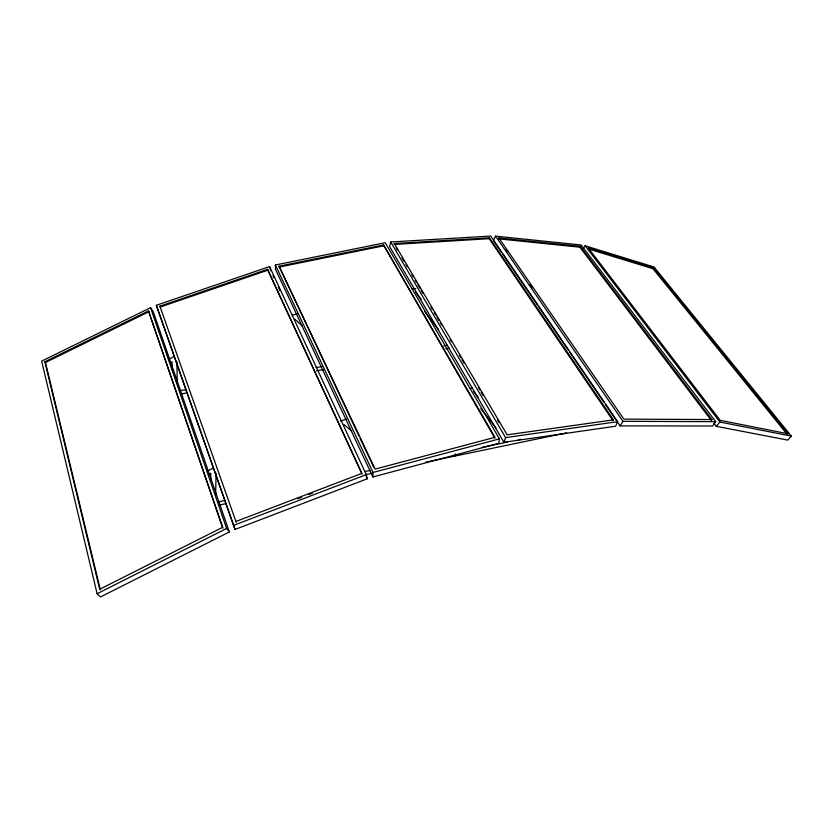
<?xml version="1.0" encoding="UTF-8"?>
<svg xmlns="http://www.w3.org/2000/svg" width="833" height="833" viewBox="0 0 833 833"><rect width="100%" height="100%" fill="white"/><g stroke="black" fill="none" stroke-linecap="round" stroke-linejoin="round"><path stroke-width="1.25" d="M210.666 479.641L210.759 473.321L208.469 474.466M215.643 494.781L216.059 473.144M372.882 476.965L373.038 472.467L275.369 264.998L385.252 242.705L499.415 438.876L498.748 443.354L372.882 476.965L275.577 269.517L275.369 264.998M494.864 438.22L383.565 244.954L279.045 266.206L359.002 435.982M454.86 456.078L455.349 453.881M390.698 241.987L389.615 246.558L503.903 442.292L615.629 426.215L617.638 421.685L490.731 236.051L390.698 241.987L505.6 437.606L503.903 442.292M394.301 243.528L507.151 434.836L613.452 419.853L489.429 237.811L394.301 243.528L394.071 244.444L489.158 238.696L613.057 420.759M489.158 238.696L489.429 237.811M605.414 404.453L620.054 425.882L712.704 425.996L715.703 421.665L581.184 244.996L495.541 236.145L493.407 240.529L501.456 252.316M498.894 237.988L498.467 238.863L579.872 247.172L711.309 420.426L711.913 419.561L580.32 246.339L498.894 237.988L623.865 419.114L711.913 419.561M579.872 247.172L580.32 246.339M620.054 425.882L622.938 421.311L715.703 421.665M582.996 248.807L585.172 245.797L653.988 266.966L791.35 436.107L787.716 440.084L716.234 426.319L713.881 423.216M652.989 268.715L653.572 267.966L788.049 433.795L787.331 434.587L652.989 268.715L588.816 249.077M716.234 426.319L719.931 422.06L791.35 436.107M97.117 593.731L226.597 528.466L229.335 531.964L100.481 596.949L97.117 593.731L41.65 361.116L150.544 307.689L153.147 311.48L229.335 531.964M207.99 470.76L212.613 468.458M148.493 310.917L222.463 527.404L99.689 589.264L44.867 361.761L148.493 310.917L223.015 528.112M44.867 361.761L45.471 362.48L149.013 311.677M168.953 359.096L173.587 356.816M235.885 521.479L361.876 473.373L267.612 269.319L159.884 306.2L236.208 522.291M297.933 498.707L301.556 497.322M308.824 494.552L312.448 493.157M233.438 525.446L366.291 474.654L269.569 266.581L156.333 305.294L235.031 529.455L367.27 478.788L366.291 474.654M340.374 421.071L346.549 419.093M292.331 315.218L297.298 313.812M362.074 474.206L267.851 270.173L160.207 307.044L159.884 306.2M373.038 472.467L499.415 438.876M219.85 504.913L226.201 503.59M365.937 474.56L372.289 473.238M425.642 462.148L566.575 432.868M218.007 501.903L225.514 500.352M365.062 471.499L370.123 470.458M482.068 447.311L507.276 442.104M518.241 439.834L520.76 439.314M279.086 267.112L383.534 245.85M179.897 390.677L186.29 389.584M316.082 367.572L322.423 366.499M443.812 345.914L447.654 345.268M180.803 393.957L187.206 392.864M316.53 370.8L324.214 369.488M445.759 348.735L449.591 348.09M505.6 437.606L617.638 421.685M469.812 388.407L472.373 388.095M411.939 288.936L415.834 288.635M788.049 433.795L720.233 420.353L588.171 247.901L653.572 267.966M343.904 424.486L351.745 431.088M294.851 319.133L302.514 326.161M480.756 408.649L496.02 427.912M473.633 391.51L478.392 397.591M424.424 311.24L438.491 329.556M585.172 245.797L719.931 422.06M415.709 292.227L421.123 299.349M505.808 249.525L507.276 251.66M530.038 284.688L532.235 287.885M495.541 236.145L622.938 421.311M502.924 254.461L537.327 304.816M538.795 306.961L568.075 349.818M569.543 351.963L603.946 402.318M396.05 247.797L397.372 250.035M401.985 257.876L403.963 261.229M405.942 264.582L407.264 266.82M411.877 274.651L413.199 276.889M415.167 280.252L416.49 282.491M417.812 284.73L419.79 288.083M421.102 290.321L423.081 293.674M430.994 307.106L432.317 309.345M434.295 312.698L435.607 314.936M436.929 317.175L438.908 320.528M440.22 322.767L441.542 325.005M450.112 339.552L451.434 341.79M459.337 355.212L460.659 357.451M461.982 359.689L463.96 363.053M478.465 387.668L479.777 389.906M481.099 392.145L483.078 395.498M497.582 420.113L498.894 422.352M383.565 244.954L494.989 437.325L375.121 469.094L279.045 266.206M360.106 438.335L373.986 467.646M272.922 275.536L274.015 277.878M278.378 287.281L280.013 290.811M366.176 476.445L367.27 478.788M156.333 305.294L235.031 529.455M150.544 307.689L226.597 528.466M267.612 269.319L267.851 270.173M269.569 266.581L270.746 270.829M45.471 362.48L100.366 589.91M172.014 361.605L172.139 369.227M176.95 361.699L177.231 383.44"/></g></svg>
